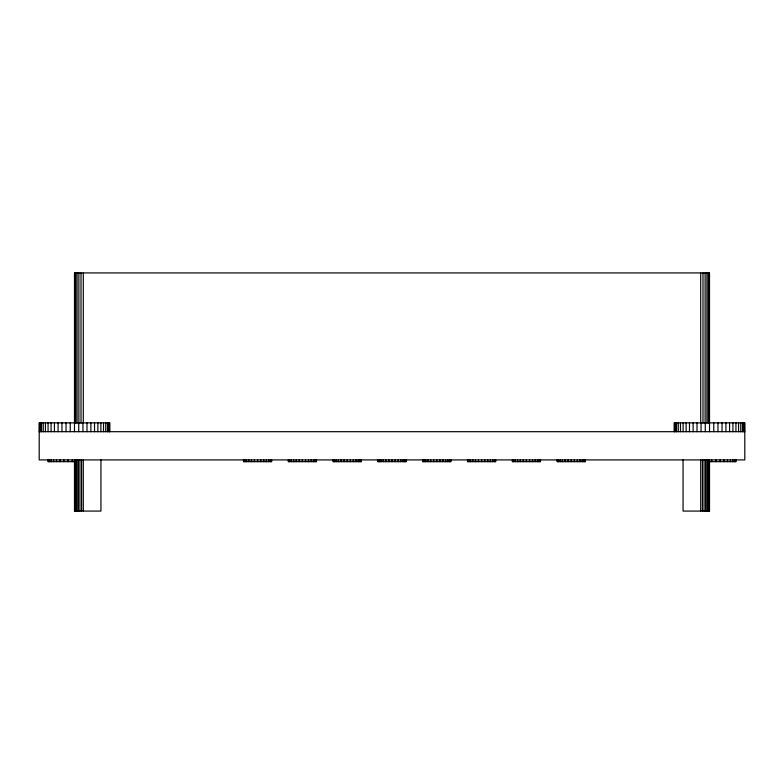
<?xml version="1.0" encoding="UTF-8"?>
<svg xmlns="http://www.w3.org/2000/svg" width="784" height="784" viewBox="0 0 784 784"><rect width="100%" height="100%" fill="white"/><g stroke="black" fill="none" stroke-linecap="round" stroke-linejoin="round"><path stroke-width="1.18" d="M39.2 431.69L744.8 431.69M74.48 461.678L48.02 461.678L48.02 459.914M709.52 461.678L735.98 461.678L735.98 459.914M744.545 422.87L744.545 431.69M743.771 422.87L743.771 431.69M742.507 422.87L742.507 431.69M740.762 422.87L740.762 431.69M738.557 422.87L738.557 431.69M735.931 422.87L735.931 431.69M735.617 459.914L735.617 461.678M734.549 459.914L734.549 461.678M732.913 422.87L732.913 431.69M732.795 459.914L732.795 461.678M730.404 459.914L730.404 461.678M729.561 422.87L729.561 431.69M727.444 459.914L727.444 461.678M725.915 422.87L725.915 431.69M723.995 459.914L723.995 461.678M722.035 422.87L722.035 431.69M720.153 459.914L720.153 461.678M717.968 422.87L717.968 431.69M716.017 459.914L716.017 461.678M713.773 422.87L713.773 431.69M711.705 459.914L711.705 461.678M709.52 431.69L709.52 272.93L74.48 272.93L74.48 431.69M709.52 459.914L709.52 511.07L683.06 511.07L683.06 459.914M709.353 459.914L709.353 511.07M709.216 272.93L709.216 423.144M708.844 459.914L708.844 511.07M708.334 272.93L708.334 423.144M708.03 459.914L708.03 511.07M706.933 272.93L706.933 423.144M706.933 459.914L706.933 511.07M705.6 459.914L705.6 511.07M705.267 422.87L705.267 431.69M705.11 272.93L705.11 423.144M704.071 459.914L704.071 511.07M702.983 272.93L702.983 423.144M702.425 459.914L702.425 511.07M701.072 422.87L701.072 431.69M700.7 272.93L700.7 423.144M700.7 459.914L700.7 511.07M697.005 422.87L697.005 431.69M693.125 422.87L693.125 431.69M689.479 422.87L689.479 431.69M686.127 422.87L686.127 431.69M683.109 422.87L683.109 431.69M680.483 422.87L680.483 431.69M678.278 422.87L678.278 431.69M676.533 422.87L676.533 431.69M675.269 422.87L675.269 431.69M674.495 422.87L674.495 431.69M674.24 431.69L674.24 422.87L744.8 422.87L744.8 459.914L39.2 459.914L39.2 422.87L109.76 422.87L109.76 431.69M585.334 459.914L585.334 461.678L557.11 461.678L557.11 459.914M584.982 459.914L584.982 461.678M583.933 459.914L583.933 461.678M582.257 459.914L582.257 461.678M580.023 459.914L580.023 461.678M577.347 459.914L577.347 461.678M574.358 459.914L574.358 461.678M571.222 459.914L571.222 461.678M568.086 459.914L568.086 461.678M565.097 459.914L565.097 461.678M562.422 459.914L562.422 461.678M560.188 459.914L560.188 461.678M558.512 459.914L558.512 461.678M557.463 459.914L557.463 461.678M540.529 459.914L540.529 461.678L512.305 461.678L512.305 459.914M540.176 459.914L540.176 461.678M539.127 459.914L539.127 461.678M537.452 459.914L537.452 461.678M535.217 459.914L535.217 461.678M532.542 459.914L532.542 461.678M529.553 459.914L529.553 461.678M526.417 459.914L526.417 461.678M523.281 459.914L523.281 461.678M520.292 459.914L520.292 461.678M517.616 459.914L517.616 461.678M515.382 459.914L515.382 461.678M513.706 459.914L513.706 461.678M512.658 459.914L512.658 461.678M495.723 459.914L495.723 461.678L467.499 461.678L467.499 459.914M495.37 459.914L495.37 461.678M494.322 459.914L494.322 461.678M492.646 459.914L492.646 461.678M490.412 459.914L490.412 461.678M487.736 459.914L487.736 461.678M484.747 459.914L484.747 461.678M481.611 459.914L481.611 461.678M478.475 459.914L478.475 461.678M475.486 459.914L475.486 461.678M472.811 459.914L472.811 461.678M470.576 459.914L470.576 461.678M468.901 459.914L468.901 461.678M467.852 459.914L467.852 461.678M450.918 459.914L450.918 461.678L422.694 461.678L422.694 459.914M450.565 459.914L450.565 461.678M449.516 459.914L449.516 461.678M447.84 459.914L447.84 461.678M445.606 459.914L445.606 461.678M442.931 459.914L442.931 461.678M439.942 459.914L439.942 461.678M436.806 459.914L436.806 461.678M433.67 459.914L433.67 461.678M430.681 459.914L430.681 461.678M428.005 459.914L428.005 461.678M425.771 459.914L425.771 461.678M424.095 459.914L424.095 461.678M423.046 459.914L423.046 461.678M406.112 459.914L406.112 461.678L377.888 461.678L377.888 459.914M405.759 459.914L405.759 461.678M404.711 459.914L404.711 461.678M403.035 459.914L403.035 461.678M400.8 459.914L400.8 461.678M398.125 459.914L398.125 461.678M395.136 459.914L395.136 461.678M392 459.914L392 461.678M388.864 459.914L388.864 461.678M385.875 459.914L385.875 461.678M383.2 459.914L383.2 461.678M380.965 459.914L380.965 461.678M379.289 459.914L379.289 461.678M378.241 459.914L378.241 461.678M361.306 459.914L361.306 461.678L333.082 461.678L333.082 459.914M360.954 459.914L360.954 461.678M359.905 459.914L359.905 461.678M358.229 459.914L358.229 461.678M355.995 459.914L355.995 461.678M353.319 459.914L353.319 461.678M350.33 459.914L350.33 461.678M347.194 459.914L347.194 461.678M344.058 459.914L344.058 461.678M341.069 459.914L341.069 461.678M338.394 459.914L338.394 461.678M336.16 459.914L336.16 461.678M334.484 459.914L334.484 461.678M333.435 459.914L333.435 461.678M316.501 459.914L316.501 461.678L288.277 461.678L288.277 459.914M316.148 459.914L316.148 461.678M315.099 459.914L315.099 461.678M313.424 459.914L313.424 461.678M311.189 459.914L311.189 461.678M308.514 459.914L308.514 461.678M305.525 459.914L305.525 461.678M302.389 459.914L302.389 461.678M299.253 459.914L299.253 461.678M296.264 459.914L296.264 461.678M293.588 459.914L293.588 461.678M291.354 459.914L291.354 461.678M289.678 459.914L289.678 461.678M288.63 459.914L288.63 461.678M271.695 459.914L271.695 461.678L243.471 461.678L243.471 459.914M271.342 459.914L271.342 461.678M270.294 459.914L270.294 461.678M268.618 459.914L268.618 461.678M266.384 459.914L266.384 461.678M263.708 459.914L263.708 461.678M260.719 459.914L260.719 461.678M257.583 459.914L257.583 461.678M254.447 459.914L254.447 461.678M251.458 459.914L251.458 461.678M248.783 459.914L248.783 461.678M246.548 459.914L246.548 461.678M244.873 459.914L244.873 461.678M243.824 459.914L243.824 461.678M109.505 422.87L109.505 431.69M108.731 422.87L108.731 431.69M107.467 422.87L107.467 431.69M105.722 422.87L105.722 431.69M103.517 422.87L103.517 431.69M100.891 422.87L100.891 431.69M100.94 459.914L100.94 511.07L74.48 511.07L74.48 459.914M97.873 422.87L97.873 431.69M94.521 422.87L94.521 431.69M90.875 422.87L90.875 431.69M86.995 422.87L86.995 431.69M83.3 272.93L83.3 423.144M83.3 459.914L83.3 511.07M82.928 422.87L82.928 431.69M81.575 459.914L81.575 511.07M81.017 272.93L81.017 423.144M79.929 459.914L79.929 511.07M78.89 272.93L78.89 423.144M78.733 422.87L78.733 431.69M78.4 459.914L78.4 511.07M77.067 272.93L77.067 423.144M77.067 459.914L77.067 511.07M75.97 459.914L75.97 511.07M75.666 272.93L75.666 423.144M75.156 459.914L75.156 511.07M74.784 272.93L74.784 423.144M74.647 459.914L74.647 511.07M72.295 459.914L72.295 461.678M70.227 422.87L70.227 431.69M67.983 459.914L67.983 461.678M66.032 422.87L66.032 431.69M63.847 459.914L63.847 461.678M61.965 422.87L61.965 431.69M60.005 459.914L60.005 461.678M58.085 422.87L58.085 431.69M56.556 459.914L56.556 461.678M54.439 422.87L54.439 431.69M53.596 459.914L53.596 461.678M51.087 422.87L51.087 431.69M51.205 459.914L51.205 461.678M49.451 459.914L49.451 461.678M48.383 459.914L48.383 461.678M48.069 422.87L48.069 431.69M45.443 422.87L45.443 431.69M43.238 422.87L43.238 431.69M41.493 422.87L41.493 431.69M40.229 422.87L40.229 431.69M39.455 422.87L39.455 431.69"/></g></svg>
